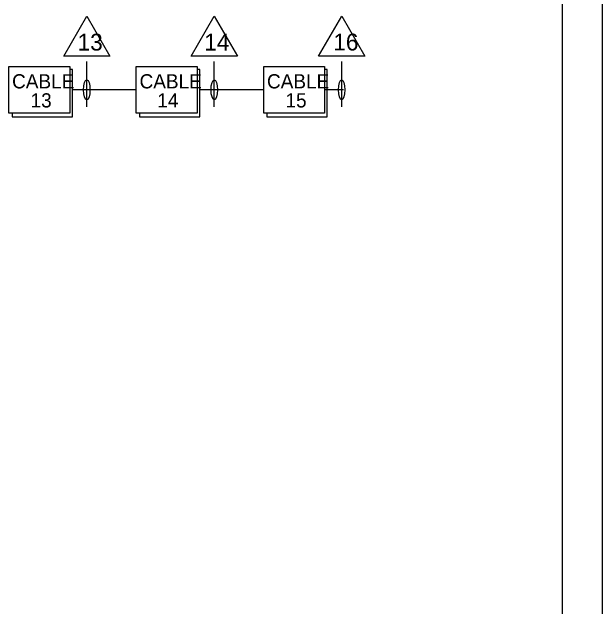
# Model space of a CAD drawing. Extents: x 43.19 to 44.23, y 446.61 to 447.34.
# Drawn here: x 44.0447 to 44.2271, y 446.7926 to 446.9762 of the extents above; entities that cross this region are included whole.
import ezdxf

# ---------------------------------------------------------------- set-up
doc = ezdxf.new("R2010")
doc.units = 0
for name, color, linetype in [('Level 2', 7, 'Continuous'), ('Level 43', 7, 'Continuous'), ('Level 63', 7, 'Continuous')]:
    doc.layers.add(name, color=color, linetype=linetype)

msp = doc.modelspace()

# ---------------------------------------------------------------- linework, layer by layer
at = {"layer": 'Level 2'}
for p, q in [((44.06784, 446.94684), (44.06784, 446.96085)), ((44.10723, 446.94684), (44.10723, 446.96085)), ((44.14663, 446.94684), (44.14663, 446.96085)), ((44.08312, 446.95213), (44.06337, 446.95214)), ((44.06784, 446.95218), (44.06784, 446.95218)), ((44.12252, 446.95213), (44.10276, 446.95214)), ((44.10723, 446.95218), (44.10723, 446.95218)), ((44.14717, 446.95211), (44.14135, 446.95211)), ((44.14663, 446.95218), (44.14663, 446.95218))]:
    msp.add_line(p, q, dxfattribs=at)
for points in [[(44.04373, 446.95929), (44.06257, 446.95929), (44.06257, 446.94494), (44.04373, 446.94494)], [(44.08312, 446.95928), (44.10196, 446.95928), (44.10196, 446.94494), (44.08312, 446.94494)], [(44.12252, 446.95928), (44.14135, 446.95928), (44.14135, 446.94494), (44.12252, 446.94494)], [(44.06257, 446.95799), (44.06257, 446.94494), (44.04475, 446.94494), (44.04475, 446.94379), (44.06337, 446.94379), (44.06337, 446.95837), (44.06257, 446.95837)], [(44.10196, 446.95799), (44.10196, 446.94494), (44.08414, 446.94494), (44.08414, 446.94379), (44.10276, 446.94379), (44.10276, 446.95837), (44.10196, 446.95837)], [(44.14135, 446.95799), (44.14135, 446.94494), (44.12353, 446.94494), (44.12353, 446.94379), (44.14215, 446.94379), (44.14215, 446.95836), (44.14135, 446.95836)]]:
    msp.add_lwpolyline(points, close=True, dxfattribs=at)
for centre in [(44.06784, 446.95213), (44.10723, 446.95213), (44.14663, 446.95213)]:
    msp.add_ellipse(centre, major_axis=(0, 0.00313), ratio=0.313059, dxfattribs=at)
at = {"layer": 'Level 43'}
for points in [[(44.06784, 446.97485), (44.07499, 446.9625), (44.06069, 446.9625)], [(44.10723, 446.97485), (44.11438, 446.9625), (44.10008, 446.9625)], [(44.14663, 446.97484), (44.15378, 446.96249), (44.13948, 446.96249)]]:
    msp.add_lwpolyline(points, close=True, dxfattribs=at)
at = {"layer": 'Level 63'}
msp.add_line((44.22712, 447.34096), (44.22712, 446.60895), dxfattribs=at)
msp.add_lwpolyline([(43.25356, 447.32865), (44.2148, 447.32865), (44.2148, 446.7322), (43.25356, 446.7322)], close=True, dxfattribs=at)

# ---------------------------------------------------------------- texts
at = {"layer": 'Level 2'}
for s, p in [('CABLE', (44.04474, 446.95256)), ('CABLE', (44.08414, 446.95256)), ('CABLE', (44.12353, 446.95256)), ('13', (44.05045, 446.94667)), ('14', (44.08963, 446.94667)), ('15', (44.12924, 446.94667))]:
    msp.add_text(s, height=0.00439, dxfattribs=at).set_placement(p)
at = {"layer": 'Level 43'}
for s, p in [('13', (44.06501, 446.96426)), ('14', (44.10415, 446.96427)), ('16', (44.14404, 446.96428))]:
    msp.add_text(s, height=0.00521, dxfattribs=at).set_placement(p)

doc.saveas('drawing.dxf')
